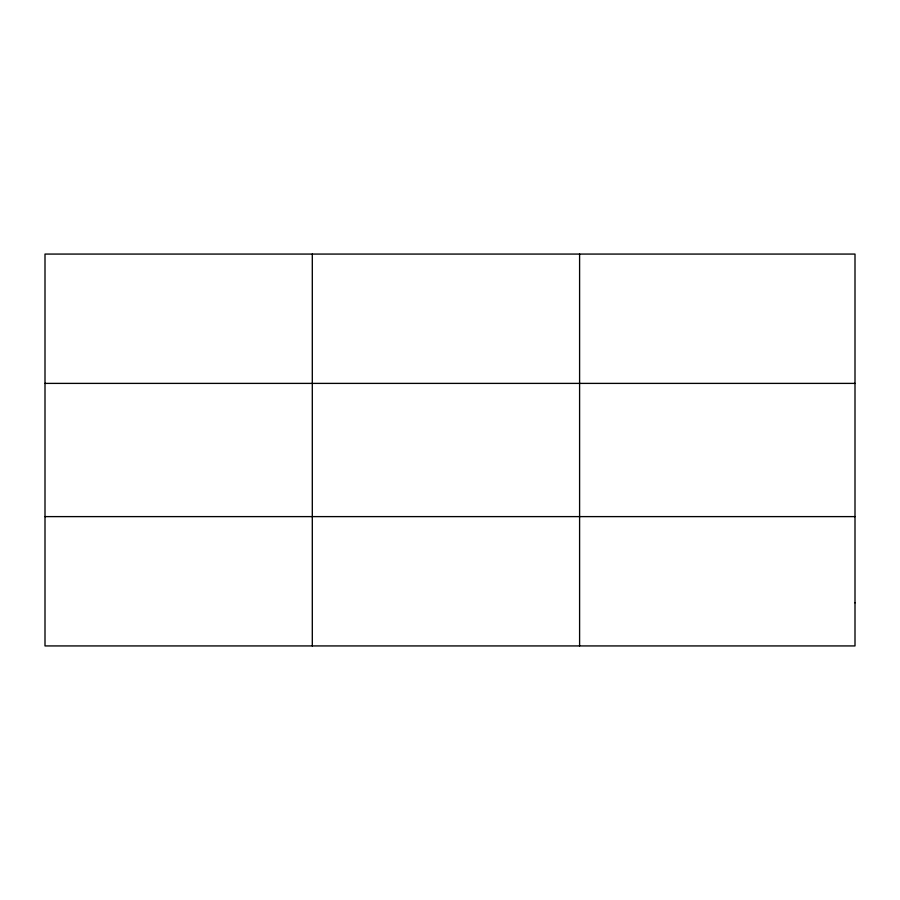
<?xml version="1.0" encoding="UTF-8"?>
<svg xmlns="http://www.w3.org/2000/svg" width="900" height="900" viewBox="0 0 900 900"><rect width="100%" height="100%" fill="white"/><g stroke="black" fill="none" stroke-linecap="round" stroke-linejoin="round"><path stroke-width="1.35" d="M312.3 645.93L312.3 254.07M579.6 645.93L579.6 254.07M45 383.389L855 383.389M45 516.611L855 516.611M855 602.831L855 645.93L45 645.93L45 254.07L855 254.07L855 602.831"/></g></svg>
